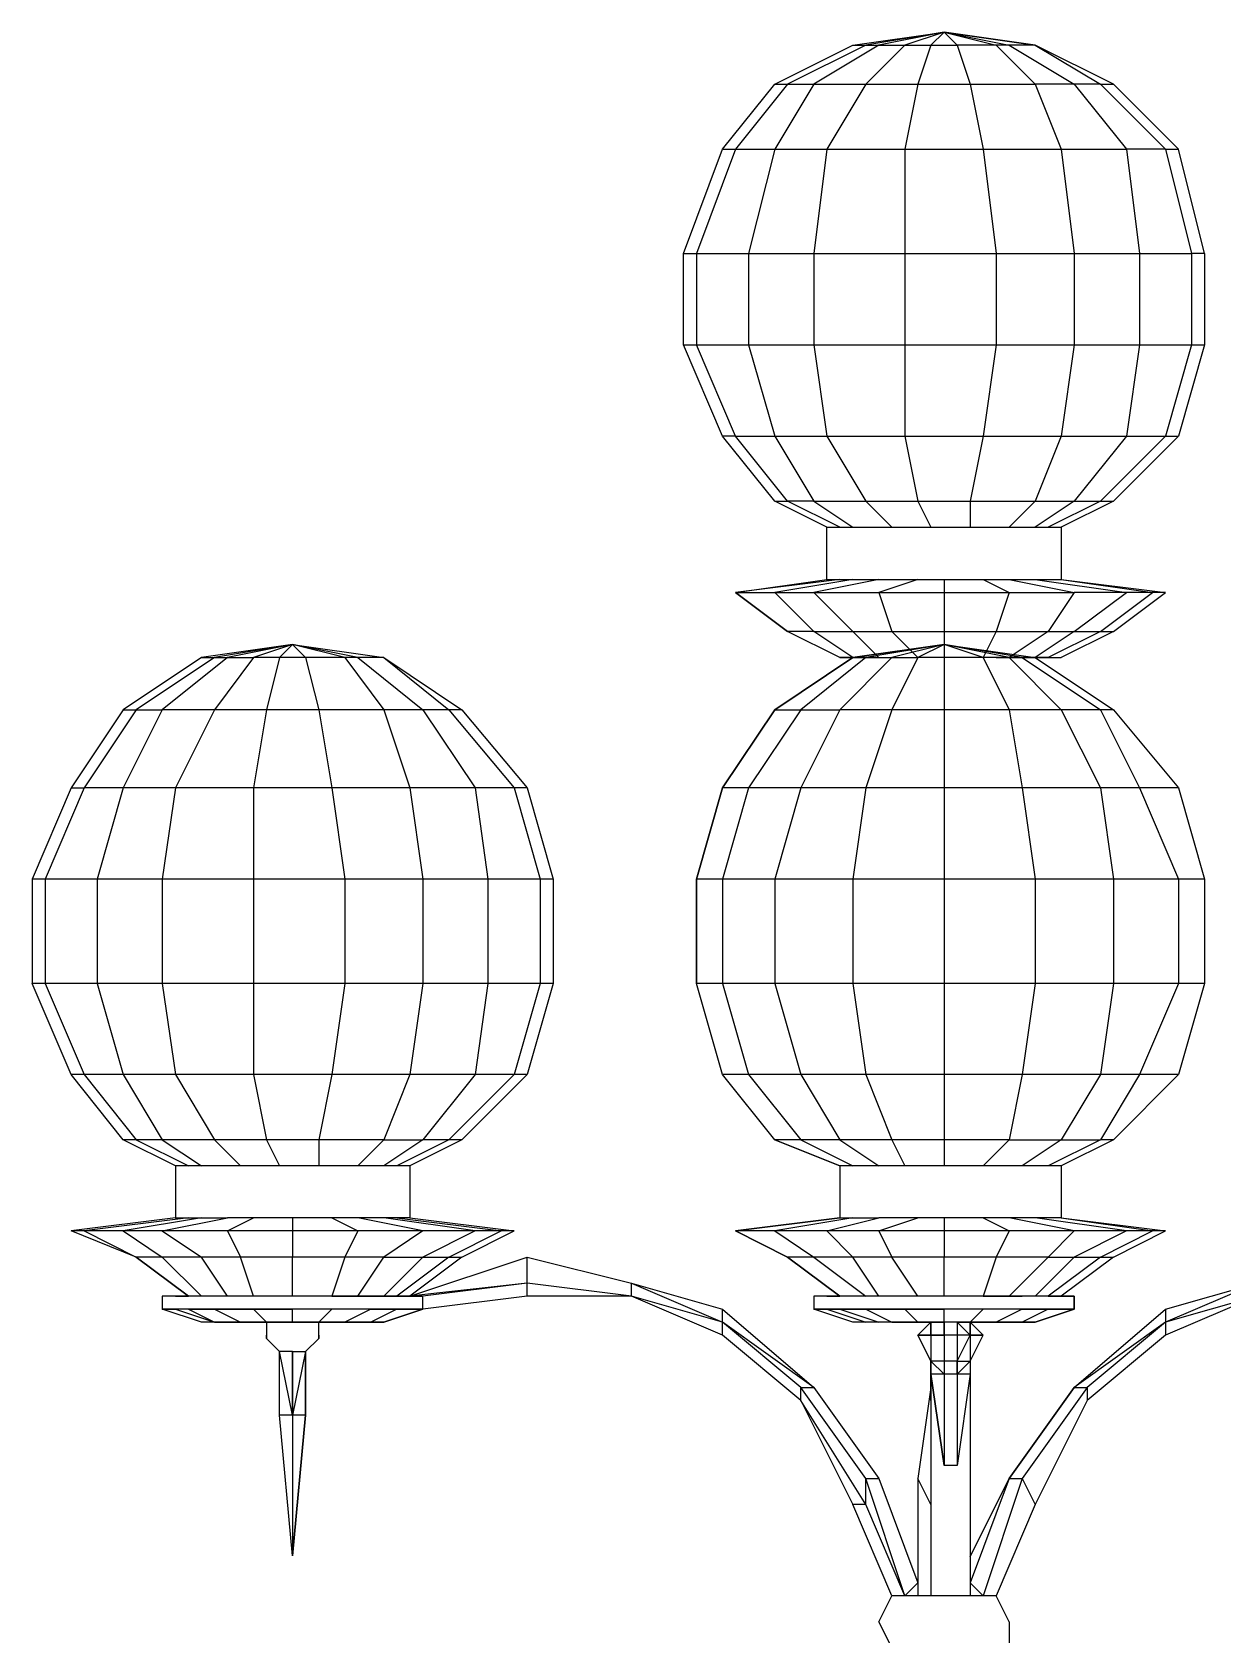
# Model space of a CAD drawing. Header units: millimetres. Extents: x 0.8 to 22.3, y 11.9 to 23.2.
# Drawn here: x 8.376 to 9.534, y 15.18 to 16.739 of the extents above; entities that cross this region are included whole.
import ezdxf

# ---------------------------------------------------------------- set-up
doc = ezdxf.new("R2010")
doc.units = ezdxf.units.MM

msp = doc.modelspace()

# ---------------------------------------------------------------- linework, layer by layer
for p, q in [((9.0983, 16.6884), (9.1743, 16.7265)), ((9.187, 16.7265), (9.1109, 16.6884)), ((9.1996, 16.7265), (9.1363, 16.6884)), ((9.1743, 16.7265), (9.263, 16.7391)), ((9.1743, 16.7265), (9.187, 16.7265)), ((9.263, 16.7391), (9.187, 16.7265)), ((9.187, 16.7265), (9.1996, 16.7265)), ((9.225, 16.7265), (9.187, 16.6884)), ((9.263, 16.7391), (9.1996, 16.7265)), ((9.1996, 16.7265), (9.225, 16.7265)), ((9.263, 16.7391), (9.225, 16.7265)), ((9.225, 16.7265), (9.2503, 16.7265)), ((9.2503, 16.7265), (9.2377, 16.6884)), ((9.263, 16.7391), (9.2503, 16.7265)), ((9.2503, 16.7265), (9.2757, 16.7265)), ((9.263, 16.7391), (9.3517, 16.7265)), ((9.3517, 16.7265), (9.263, 16.7391)), ((9.263, 16.7391), (9.2757, 16.7265)), ((9.263, 16.7391), (9.3137, 16.7265)), ((9.263, 16.7391), (9.3264, 16.7265)), ((9.2757, 16.7265), (9.2884, 16.6884)), ((9.3137, 16.7265), (9.2757, 16.7265)), ((9.3137, 16.7265), (9.3517, 16.6884)), ((9.3264, 16.7265), (9.3137, 16.7265)), ((9.3517, 16.7265), (9.3264, 16.7265)), ((9.3264, 16.7265), (9.3897, 16.6884)), ((9.3517, 16.7265), (9.4151, 16.6884)), ((9.4278, 16.6884), (9.3517, 16.7265)), ((9.0476, 16.6251), (9.0983, 16.6884)), ((9.1109, 16.6884), (9.0602, 16.6251)), ((9.1363, 16.6884), (9.0983, 16.6251)), ((9.0983, 16.6884), (9.1109, 16.6884)), ((9.1109, 16.6884), (9.1363, 16.6884)), ((9.1363, 16.6884), (9.187, 16.6884)), ((9.187, 16.6884), (9.149, 16.6251)), ((9.187, 16.6884), (9.2377, 16.6884)), ((9.2377, 16.6884), (9.225, 16.6251)), ((9.2377, 16.6884), (9.2884, 16.6884)), ((9.2884, 16.6884), (9.301, 16.6251)), ((9.2884, 16.6884), (9.3517, 16.6884)), ((9.3517, 16.6884), (9.3771, 16.6251)), ((9.3897, 16.6884), (9.3517, 16.6884)), ((9.3897, 16.6884), (9.4404, 16.6251)), ((9.4151, 16.6884), (9.3897, 16.6884)), ((9.4151, 16.6884), (9.4785, 16.6251)), ((9.4151, 16.6884), (9.4278, 16.6884)), ((9.4911, 16.6251), (9.4278, 16.6884)), ((9.0095, 16.5237), (9.0476, 16.6251)), ((9.0602, 16.6251), (9.0222, 16.5237)), ((9.0476, 16.6251), (9.0602, 16.6251)), ((9.0602, 16.6251), (9.0983, 16.6251)), ((9.0983, 16.6251), (9.0729, 16.5237)), ((9.0983, 16.6251), (9.149, 16.6251)), ((9.149, 16.6251), (9.1363, 16.5237)), ((9.149, 16.6251), (9.225, 16.6251)), ((9.225, 16.6251), (9.301, 16.6251)), ((9.225, 16.6251), (9.225, 16.5237)), ((9.301, 16.6251), (9.3137, 16.5237)), ((9.301, 16.6251), (9.3771, 16.6251)), ((9.3771, 16.6251), (9.4404, 16.6251)), ((9.3771, 16.6251), (9.3897, 16.5237)), ((9.4404, 16.6251), (9.4531, 16.5237)), ((9.4785, 16.6251), (9.4404, 16.6251)), ((9.4785, 16.6251), (9.5038, 16.5237)), ((9.4785, 16.6251), (9.4911, 16.6251)), ((9.5165, 16.5237), (9.4911, 16.6251)), ((9.0095, 16.5237), (9.0222, 16.5237)), ((9.0095, 16.435), (9.0095, 16.5237)), ((9.0222, 16.5237), (9.0729, 16.5237)), ((9.0222, 16.5237), (9.0222, 16.435)), ((9.0729, 16.5237), (9.1363, 16.5237)), ((9.0729, 16.5237), (9.0729, 16.435)), ((9.1363, 16.5237), (9.225, 16.5237)), ((9.1363, 16.5237), (9.1363, 16.435)), ((9.225, 16.5237), (9.3137, 16.5237)), ((9.225, 16.5237), (9.225, 16.435)), ((9.3137, 16.5237), (9.3897, 16.5237)), ((9.3137, 16.5237), (9.3137, 16.435)), ((9.3897, 16.5237), (9.4531, 16.5237)), ((9.3897, 16.5237), (9.3897, 16.435)), ((9.4531, 16.5237), (9.5038, 16.5237)), ((9.4531, 16.5237), (9.4531, 16.435)), ((9.5038, 16.5237), (9.5038, 16.435)), ((9.5165, 16.5237), (9.5038, 16.5237)), ((9.5165, 16.5237), (9.5165, 16.435)), ((9.0476, 16.3463), (9.0095, 16.435)), ((9.0095, 16.435), (9.0222, 16.435)), ((9.0602, 16.3463), (9.0222, 16.435)), ((9.0222, 16.435), (9.0729, 16.435)), ((9.0729, 16.435), (9.0983, 16.3463)), ((9.0729, 16.435), (9.1363, 16.435)), ((9.1363, 16.435), (9.149, 16.3463)), ((9.1363, 16.435), (9.225, 16.435)), ((9.225, 16.435), (9.3137, 16.435)), ((9.225, 16.435), (9.225, 16.3463)), ((9.3137, 16.435), (9.301, 16.3463)), ((9.3137, 16.435), (9.3897, 16.435)), ((9.3897, 16.435), (9.3771, 16.3463)), ((9.3897, 16.435), (9.4531, 16.435)), ((9.4531, 16.435), (9.4404, 16.3463)), ((9.4531, 16.435), (9.5038, 16.435)), ((9.5038, 16.435), (9.4785, 16.3463)), ((9.5165, 16.435), (9.4911, 16.3463)), ((9.5038, 16.435), (9.5165, 16.435)), ((9.0983, 16.2829), (9.0476, 16.3463)), ((9.0602, 16.3463), (9.0476, 16.3463)), ((9.0602, 16.3463), (9.0983, 16.3463)), ((9.1109, 16.2829), (9.0602, 16.3463)), ((9.0983, 16.3463), (9.1363, 16.2829)), ((9.0983, 16.3463), (9.149, 16.3463)), ((9.149, 16.3463), (9.187, 16.2829)), ((9.149, 16.3463), (9.225, 16.3463)), ((9.225, 16.3463), (9.301, 16.3463)), ((9.225, 16.3463), (9.2377, 16.2829)), ((9.301, 16.3463), (9.2884, 16.2829)), ((9.301, 16.3463), (9.3771, 16.3463)), ((9.3771, 16.3463), (9.3517, 16.2829)), ((9.3771, 16.3463), (9.4404, 16.3463)), ((9.4404, 16.3463), (9.3897, 16.2829)), ((9.4785, 16.3463), (9.4151, 16.2829)), ((9.4911, 16.3463), (9.4278, 16.2829)), ((9.4404, 16.3463), (9.4785, 16.3463)), ((9.4785, 16.3463), (9.4911, 16.3463)), ((9.149, 16.2576), (9.0983, 16.2829)), ((9.0983, 16.2829), (9.1109, 16.2829)), ((9.1363, 16.2829), (9.1109, 16.2829)), ((9.1616, 16.2576), (9.1109, 16.2829)), ((9.1363, 16.2829), (9.1743, 16.2576)), ((9.1363, 16.2829), (9.187, 16.2829)), ((9.187, 16.2829), (9.2123, 16.2576)), ((9.187, 16.2829), (9.2377, 16.2829)), ((9.2377, 16.2829), (9.2884, 16.2829)), ((9.2377, 16.2829), (9.2503, 16.2576)), ((9.2884, 16.2829), (9.3517, 16.2829)), ((9.2884, 16.2829), (9.2884, 16.2576)), ((9.3517, 16.2829), (9.3264, 16.2576)), ((9.3517, 16.2829), (9.3897, 16.2829)), ((9.3897, 16.2829), (9.3517, 16.2576)), ((9.4151, 16.2829), (9.3644, 16.2576)), ((9.4278, 16.2829), (9.3771, 16.2576)), ((9.3897, 16.2829), (9.4151, 16.2829)), ((9.4151, 16.2829), (9.4278, 16.2829)), ((9.149, 16.2069), (9.149, 16.2576)), ((9.149, 16.2576), (9.1616, 16.2576)), ((9.1616, 16.2576), (9.1743, 16.2576)), ((9.1743, 16.2576), (9.1996, 16.2576)), ((9.1996, 16.2576), (9.225, 16.2576)), ((9.225, 16.2576), (9.263, 16.2576)), ((9.263, 16.2576), (9.301, 16.2576)), ((9.301, 16.2576), (9.3391, 16.2576)), ((9.3391, 16.2576), (9.3644, 16.2576)), ((9.3644, 16.2576), (9.3771, 16.2576)), ((9.3771, 16.2576), (9.3771, 16.2069)), ((9.3771, 16.2576), (9.3771, 16.2069)), ((9.0602, 16.1942), (9.149, 16.2069)), ((9.1616, 16.2069), (9.0602, 16.1942)), ((9.1743, 16.2069), (9.0983, 16.1942)), ((9.1996, 16.2069), (9.1363, 16.1942)), ((9.149, 16.2069), (9.1616, 16.2069)), ((9.1616, 16.2069), (9.1743, 16.2069)), ((9.1743, 16.2069), (9.1996, 16.2069)), ((9.1996, 16.2069), (9.2377, 16.2069)), ((9.2377, 16.2069), (9.1996, 16.1942)), ((9.2377, 16.2069), (9.263, 16.2069)), ((9.263, 16.2069), (9.263, 16.1942)), ((9.263, 16.2069), (9.301, 16.2069)), ((9.301, 16.2069), (9.3264, 16.1942)), ((9.301, 16.2069), (9.3264, 16.2069)), ((9.3264, 16.2069), (9.3517, 16.2069)), ((9.3264, 16.2069), (9.3897, 16.1942)), ((9.3517, 16.2069), (9.4404, 16.1942)), ((9.3517, 16.2069), (9.3771, 16.2069)), ((9.3771, 16.2069), (9.4658, 16.1942)), ((9.3771, 16.2069), (9.4785, 16.1942)), ((9.1109, 16.1562), (9.0602, 16.1942)), ((9.0602, 16.1942), (9.1109, 16.1562)), ((9.0602, 16.1942), (9.0983, 16.1942)), ((9.0983, 16.1942), (9.1363, 16.1562)), ((9.0983, 16.1942), (9.1363, 16.1942)), ((9.1363, 16.1942), (9.1743, 16.1562)), ((9.1363, 16.1942), (9.1996, 16.1942)), ((9.1996, 16.1942), (9.263, 16.1942)), ((9.1996, 16.1942), (9.2123, 16.1562)), ((9.263, 16.1942), (9.263, 16.1562)), ((9.263, 16.1942), (9.3264, 16.1942)), ((9.3264, 16.1942), (9.3137, 16.1562)), ((9.3264, 16.1942), (9.3897, 16.1942)), ((9.3897, 16.1942), (9.3644, 16.1562)), ((9.3897, 16.1562), (9.4404, 16.1942)), ((9.4404, 16.1942), (9.3897, 16.1942)), ((9.4151, 16.1562), (9.4658, 16.1942)), ((9.4278, 16.1562), (9.4785, 16.1942)), ((9.4658, 16.1942), (9.4404, 16.1942)), ((9.4785, 16.1942), (9.4658, 16.1942)), ((9.1363, 16.1562), (9.1109, 16.1562)), ((9.1616, 16.1308), (9.1109, 16.1562)), ((9.1616, 16.1308), (9.1109, 16.1562)), ((9.1743, 16.1308), (9.1363, 16.1562)), ((9.1363, 16.1562), (9.1743, 16.1562)), ((9.1743, 16.1562), (9.1996, 16.1308)), ((9.1743, 16.1562), (9.2123, 16.1562)), ((9.2123, 16.1562), (9.263, 16.1562)), ((9.2123, 16.1562), (9.2377, 16.1308)), ((9.263, 16.1562), (9.263, 16.1435)), ((9.263, 16.1562), (9.3137, 16.1562)), ((9.3137, 16.1562), (9.301, 16.1308)), ((9.3137, 16.1562), (9.3644, 16.1562)), ((9.3644, 16.1562), (9.3264, 16.1308)), ((9.3897, 16.1562), (9.3517, 16.1308)), ((9.4151, 16.1562), (9.3644, 16.1308)), ((9.3644, 16.1562), (9.3897, 16.1562)), ((9.4278, 16.1562), (9.3771, 16.1308)), ((9.3897, 16.1562), (9.4151, 16.1562)), ((9.4151, 16.1562), (9.4278, 16.1562)), ((8.6293, 16.1435), (8.5406, 16.1308)), ((8.6293, 16.1435), (8.5533, 16.1308)), ((8.6293, 16.1435), (8.566, 16.1308)), ((8.6293, 16.1435), (8.5913, 16.1308)), ((8.6293, 16.1435), (8.6167, 16.1308)), ((8.6927, 16.1308), (8.6293, 16.1435)), ((8.6293, 16.1435), (8.7181, 16.1308)), ((8.6293, 16.1435), (8.7181, 16.1308)), ((8.6293, 16.1435), (8.642, 16.1308)), ((8.68, 16.1308), (8.6293, 16.1435)), ((9.263, 16.1435), (9.1743, 16.1308)), ((9.263, 16.1435), (9.1743, 16.1308)), ((9.1743, 16.1308), (9.263, 16.1435)), ((9.263, 16.1435), (9.1743, 16.1308)), ((9.263, 16.1435), (9.187, 16.1308)), ((9.263, 16.1435), (9.2123, 16.1308)), ((9.263, 16.1435), (9.2377, 16.1308)), ((9.263, 16.1435), (9.3517, 16.1308)), ((9.3391, 16.1308), (9.263, 16.1435)), ((9.263, 16.1435), (9.3517, 16.1308)), ((9.263, 16.1435), (9.263, 16.1308)), ((9.3264, 16.1308), (9.263, 16.1435)), ((9.301, 16.1308), (9.263, 16.1435)), ((8.5406, 16.1308), (8.4646, 16.0801)), ((8.5533, 16.1308), (8.4773, 16.0801)), ((8.566, 16.1308), (8.5026, 16.0801)), ((8.5406, 16.1308), (8.5533, 16.1308)), ((8.5533, 16.1308), (8.566, 16.1308)), ((8.5913, 16.1308), (8.5533, 16.0801)), ((8.566, 16.1308), (8.5913, 16.1308)), ((8.6167, 16.1308), (8.5913, 16.1308)), ((8.6167, 16.1308), (8.604, 16.0801)), ((8.642, 16.1308), (8.6167, 16.1308)), ((8.642, 16.1308), (8.6547, 16.0801)), ((8.68, 16.1308), (8.642, 16.1308)), ((8.68, 16.1308), (8.7181, 16.0801)), ((8.6927, 16.1308), (8.68, 16.1308)), ((8.7181, 16.1308), (8.6927, 16.1308)), ((8.6927, 16.1308), (8.7561, 16.0801)), ((8.7181, 16.1308), (8.7814, 16.0801)), ((8.7181, 16.1308), (8.7941, 16.0801)), ((9.1743, 16.1308), (9.0983, 16.0801)), ((9.0983, 16.0801), (9.1743, 16.1308)), ((9.0983, 16.0801), (9.1743, 16.1308)), ((9.1743, 16.1308), (9.0983, 16.0801)), ((9.187, 16.1308), (9.1236, 16.0801)), ((9.2123, 16.1308), (9.1616, 16.0801)), ((9.1616, 16.1308), (9.1743, 16.1308)), ((9.1616, 16.1308), (9.1743, 16.1308)), ((9.1743, 16.1308), (9.1616, 16.1308)), ((9.1616, 16.1308), (9.187, 16.1308)), ((9.1743, 16.1308), (9.187, 16.1308)), ((9.1743, 16.1308), (9.1996, 16.1308)), ((9.1996, 16.1308), (9.1743, 16.1308)), ((9.187, 16.1308), (9.2123, 16.1308)), ((9.1996, 16.1308), (9.225, 16.1308)), ((9.2377, 16.1308), (9.2123, 16.0801)), ((9.2123, 16.1308), (9.2377, 16.1308)), ((9.263, 16.1308), (9.2377, 16.1308)), ((9.263, 16.1308), (9.263, 16.0801)), ((9.301, 16.1308), (9.263, 16.1308)), ((9.301, 16.1308), (9.3264, 16.0801)), ((9.3264, 16.1308), (9.301, 16.1308)), ((9.3137, 16.1308), (9.3264, 16.1308)), ((9.3391, 16.1308), (9.3264, 16.1308)), ((9.3264, 16.1308), (9.3391, 16.1308)), ((9.3264, 16.1308), (9.3391, 16.1308)), ((9.3264, 16.1308), (9.3517, 16.1308)), ((9.3264, 16.1308), (9.3771, 16.0801)), ((9.3391, 16.1308), (9.4151, 16.0801)), ((9.3517, 16.1308), (9.3391, 16.1308)), ((9.3644, 16.1308), (9.3391, 16.1308)), ((9.3517, 16.1308), (9.4278, 16.0801)), ((9.3517, 16.1308), (9.4278, 16.0801)), ((9.3517, 16.1308), (9.3644, 16.1308)), ((9.3517, 16.1308), (9.3644, 16.1308)), ((9.3517, 16.1308), (9.3644, 16.1308)), ((9.3644, 16.1308), (9.3771, 16.1308)), ((9.3644, 16.1308), (9.3771, 16.1308)), ((9.3644, 16.1308), (9.3771, 16.1308)), ((8.4646, 16.0801), (8.4139, 16.0041)), ((8.4773, 16.0801), (8.4266, 16.0041)), ((8.5026, 16.0801), (8.4646, 16.0041)), ((8.4646, 16.0801), (8.4773, 16.0801)), ((8.4773, 16.0801), (8.5026, 16.0801)), ((8.5533, 16.0801), (8.5026, 16.0801)), ((8.5533, 16.0801), (8.5153, 16.0041)), ((8.604, 16.0801), (8.5533, 16.0801)), ((8.604, 16.0801), (8.5913, 16.0041)), ((8.6547, 16.0801), (8.604, 16.0801)), ((8.6547, 16.0801), (8.6674, 16.0041)), ((8.7181, 16.0801), (8.6547, 16.0801)), ((8.7181, 16.0801), (8.7434, 16.0041)), ((8.7561, 16.0801), (8.7181, 16.0801)), ((8.7814, 16.0801), (8.7561, 16.0801)), ((8.7561, 16.0801), (8.8068, 16.0041)), ((8.7814, 16.0801), (8.8448, 16.0041)), ((8.7941, 16.0801), (8.7814, 16.0801)), ((8.7941, 16.0801), (8.8575, 16.0041)), ((9.0983, 16.0801), (9.0476, 16.0041)), ((9.0476, 16.0041), (9.0983, 16.0801)), ((9.1236, 16.0801), (9.0729, 16.0041)), ((9.0983, 16.0801), (9.1236, 16.0801)), ((9.1616, 16.0801), (9.1236, 16.0041)), ((9.1236, 16.0801), (9.1616, 16.0801)), ((9.2123, 16.0801), (9.1616, 16.0801)), ((9.2123, 16.0801), (9.187, 16.0041)), ((9.263, 16.0801), (9.2123, 16.0801)), ((9.263, 16.0801), (9.263, 16.0041)), ((9.3264, 16.0801), (9.263, 16.0801)), ((9.3264, 16.0801), (9.3391, 16.0041)), ((9.3771, 16.0801), (9.3264, 16.0801)), ((9.4151, 16.0801), (9.3771, 16.0801)), ((9.3771, 16.0801), (9.4151, 16.0041)), ((9.4151, 16.0801), (9.4531, 16.0041)), ((9.4278, 16.0801), (9.4151, 16.0801)), ((9.4278, 16.0801), (9.4911, 16.0041)), ((9.4278, 16.0801), (9.4911, 16.0041)), ((8.4139, 16.0041), (8.3759, 15.9154)), ((8.4266, 16.0041), (8.3886, 15.9154)), ((8.4139, 16.0041), (8.4266, 16.0041)), ((8.4646, 16.0041), (8.4266, 16.0041)), ((8.4646, 16.0041), (8.4392, 15.9154)), ((8.5153, 16.0041), (8.4646, 16.0041)), ((8.5153, 16.0041), (8.5026, 15.9154)), ((8.5913, 16.0041), (8.5153, 16.0041)), ((8.6674, 16.0041), (8.5913, 16.0041)), ((8.5913, 16.0041), (8.5913, 15.9154)), ((8.6674, 16.0041), (8.68, 15.9154)), ((8.7434, 16.0041), (8.6674, 16.0041)), ((8.7434, 16.0041), (8.7561, 15.9154)), ((8.8068, 16.0041), (8.7434, 16.0041)), ((8.8068, 16.0041), (8.8194, 15.9154)), ((8.8448, 16.0041), (8.8068, 16.0041)), ((8.8448, 16.0041), (8.8701, 15.9154)), ((8.8575, 16.0041), (8.8448, 16.0041)), ((8.8575, 16.0041), (8.8828, 15.9154)), ((9.0476, 16.0041), (9.0222, 15.9154)), ((9.0222, 15.9154), (9.0476, 16.0041)), ((9.0729, 16.0041), (9.0476, 15.9154)), ((9.0729, 16.0041), (9.0476, 16.0041)), ((9.1236, 16.0041), (9.0729, 16.0041)), ((9.1236, 16.0041), (9.0983, 15.9154)), ((9.187, 16.0041), (9.1236, 16.0041)), ((9.187, 16.0041), (9.1743, 15.9154)), ((9.263, 16.0041), (9.187, 16.0041)), ((9.263, 16.0041), (9.263, 15.9154)), ((9.3391, 16.0041), (9.263, 16.0041)), ((9.3391, 16.0041), (9.3517, 15.9154)), ((9.4151, 16.0041), (9.3391, 16.0041)), ((9.4151, 16.0041), (9.4278, 15.9154)), ((9.4531, 16.0041), (9.4151, 16.0041)), ((9.4531, 16.0041), (9.4911, 15.9154)), ((9.4911, 16.0041), (9.4531, 16.0041)), ((9.4911, 16.0041), (9.5165, 15.9154)), ((9.4911, 16.0041), (9.5165, 15.9154)), ((8.3759, 15.9154), (8.3759, 15.814)), ((8.3886, 15.9154), (8.3759, 15.9154)), ((8.4392, 15.9154), (8.3886, 15.9154)), ((8.3886, 15.9154), (8.3886, 15.814)), ((8.5026, 15.9154), (8.4392, 15.9154)), ((8.4392, 15.9154), (8.4392, 15.814)), ((8.5913, 15.9154), (8.5026, 15.9154)), ((8.5026, 15.9154), (8.5026, 15.814)), ((8.68, 15.9154), (8.5913, 15.9154)), ((8.5913, 15.9154), (8.5913, 15.814)), ((8.7561, 15.9154), (8.68, 15.9154)), ((8.68, 15.9154), (8.68, 15.814)), ((8.8194, 15.9154), (8.7561, 15.9154)), ((8.7561, 15.9154), (8.7561, 15.814)), ((8.8701, 15.9154), (8.8194, 15.9154)), ((8.8194, 15.9154), (8.8194, 15.814)), ((8.8701, 15.9154), (8.8701, 15.814)), ((8.8828, 15.9154), (8.8701, 15.9154)), ((8.8828, 15.9154), (8.8828, 15.814)), ((9.0476, 15.9154), (9.0222, 15.9154)), ((9.0222, 15.9154), (9.0222, 15.814)), ((9.0222, 15.814), (9.0222, 15.9154)), ((9.0983, 15.9154), (9.0476, 15.9154)), ((9.0476, 15.9154), (9.0476, 15.814)), ((9.1743, 15.9154), (9.0983, 15.9154)), ((9.0983, 15.9154), (9.0983, 15.814)), ((9.263, 15.9154), (9.1743, 15.9154)), ((9.1743, 15.9154), (9.1743, 15.814)), ((9.3517, 15.9154), (9.263, 15.9154)), ((9.263, 15.9154), (9.263, 15.814)), ((9.4278, 15.9154), (9.3517, 15.9154)), ((9.3517, 15.9154), (9.3517, 15.814)), ((9.4278, 15.9154), (9.4278, 15.814)), ((9.4911, 15.9154), (9.4278, 15.9154)), ((9.5165, 15.9154), (9.4911, 15.9154)), ((9.4911, 15.9154), (9.4911, 15.814)), ((9.5165, 15.9154), (9.5165, 15.814)), ((9.5165, 15.9154), (9.5165, 15.814)), ((8.4139, 15.7253), (8.3759, 15.814)), ((8.3886, 15.814), (8.3759, 15.814)), ((8.3886, 15.814), (8.4266, 15.7253)), ((8.4392, 15.814), (8.3886, 15.814)), ((8.5026, 15.814), (8.4392, 15.814)), ((8.4392, 15.814), (8.4646, 15.7253)), ((8.5026, 15.814), (8.5153, 15.7253)), ((8.5913, 15.814), (8.5026, 15.814)), ((8.68, 15.814), (8.5913, 15.814)), ((8.5913, 15.814), (8.5913, 15.7253)), ((8.68, 15.814), (8.6674, 15.7253)), ((8.7561, 15.814), (8.68, 15.814)), ((8.7561, 15.814), (8.7434, 15.7253)), ((8.8194, 15.814), (8.7561, 15.814)), ((8.8194, 15.814), (8.8068, 15.7253)), ((8.8701, 15.814), (8.8194, 15.814)), ((8.8701, 15.814), (8.8448, 15.7253)), ((8.8828, 15.814), (8.8575, 15.7253)), ((8.8828, 15.814), (8.8701, 15.814)), ((9.0476, 15.7253), (9.0222, 15.814)), ((9.0476, 15.7253), (9.0222, 15.814)), ((9.0476, 15.814), (9.0222, 15.814)), ((9.0983, 15.814), (9.0476, 15.814)), ((9.0476, 15.814), (9.0729, 15.7253)), ((9.0983, 15.814), (9.1236, 15.7253)), ((9.1743, 15.814), (9.0983, 15.814)), ((9.263, 15.814), (9.1743, 15.814)), ((9.1743, 15.814), (9.187, 15.7253)), ((9.263, 15.814), (9.263, 15.7253)), ((9.3517, 15.814), (9.263, 15.814)), ((9.3517, 15.814), (9.3391, 15.7253)), ((9.4278, 15.814), (9.3517, 15.814)), ((9.4278, 15.814), (9.4151, 15.7253)), ((9.4911, 15.814), (9.4278, 15.814)), ((9.4911, 15.814), (9.4531, 15.7253)), ((9.5165, 15.814), (9.4911, 15.7253)), ((9.5165, 15.814), (9.4911, 15.7253)), ((9.5165, 15.814), (9.4911, 15.814)), ((8.4646, 15.6619), (8.4139, 15.7253)), ((8.4266, 15.7253), (8.4139, 15.7253)), ((8.4266, 15.7253), (8.4773, 15.6619)), ((8.4646, 15.7253), (8.4266, 15.7253)), ((8.4646, 15.7253), (8.5026, 15.6619)), ((8.5153, 15.7253), (8.4646, 15.7253)), ((8.5153, 15.7253), (8.5533, 15.6619)), ((8.5913, 15.7253), (8.5153, 15.7253)), ((8.6674, 15.7253), (8.5913, 15.7253)), ((8.5913, 15.7253), (8.604, 15.6619)), ((8.6674, 15.7253), (8.6547, 15.6619)), ((8.7434, 15.7253), (8.6674, 15.7253)), ((8.7434, 15.7253), (8.7181, 15.6619)), ((8.8068, 15.7253), (8.7434, 15.7253)), ((8.8068, 15.7253), (8.7561, 15.6619)), ((8.7814, 15.6619), (8.8448, 15.7253)), ((8.8575, 15.7253), (8.7941, 15.6619)), ((8.8448, 15.7253), (8.8068, 15.7253)), ((8.8575, 15.7253), (8.8448, 15.7253)), ((9.0983, 15.6619), (9.0476, 15.7253)), ((9.0983, 15.6619), (9.0476, 15.7253)), ((9.0729, 15.7253), (9.0476, 15.7253)), ((9.0729, 15.7253), (9.1236, 15.6619)), ((9.1236, 15.7253), (9.0729, 15.7253)), ((9.1236, 15.7253), (9.1616, 15.6619)), ((9.187, 15.7253), (9.1236, 15.7253)), ((9.263, 15.7253), (9.187, 15.7253)), ((9.187, 15.7253), (9.2123, 15.6619)), ((9.263, 15.7253), (9.263, 15.6619)), ((9.3391, 15.7253), (9.263, 15.7253)), ((9.3391, 15.7253), (9.3264, 15.6619)), ((9.4151, 15.7253), (9.3391, 15.7253)), ((9.4151, 15.7253), (9.3771, 15.6619)), ((9.4531, 15.7253), (9.4151, 15.6619)), ((9.4531, 15.7253), (9.4151, 15.7253)), ((9.4911, 15.7253), (9.4278, 15.6619)), ((9.4911, 15.7253), (9.4278, 15.6619)), ((9.4911, 15.7253), (9.4531, 15.7253)), ((8.5153, 15.6366), (8.4646, 15.6619)), ((8.4773, 15.6619), (8.4646, 15.6619)), ((8.4773, 15.6619), (8.528, 15.6366)), ((8.5026, 15.6619), (8.4773, 15.6619)), ((8.5026, 15.6619), (8.5406, 15.6366)), ((8.5533, 15.6619), (8.5026, 15.6619)), ((8.5533, 15.6619), (8.5787, 15.6366)), ((8.604, 15.6619), (8.5533, 15.6619)), ((8.604, 15.6619), (8.6167, 15.6366)), ((8.6547, 15.6619), (8.604, 15.6619)), ((8.7181, 15.6619), (8.6547, 15.6619)), ((8.6547, 15.6619), (8.6547, 15.6366)), ((8.7181, 15.6619), (8.6927, 15.6366)), ((8.7561, 15.6619), (8.7181, 15.6366)), ((8.7181, 15.6619), (8.7561, 15.6619)), ((8.7814, 15.6619), (8.7307, 15.6366)), ((8.7941, 15.6619), (8.7434, 15.6366)), ((8.7814, 15.6619), (8.7561, 15.6619)), ((8.7941, 15.6619), (8.7814, 15.6619)), ((9.1236, 15.6619), (9.0983, 15.6619)), ((9.1616, 15.6366), (9.0983, 15.6619)), ((9.1616, 15.6366), (9.0983, 15.6619)), ((9.1616, 15.6366), (9.0983, 15.6619)), ((9.0983, 15.6619), (9.1616, 15.6366)), ((9.1236, 15.6619), (9.1743, 15.6366)), ((9.1616, 15.6619), (9.1236, 15.6619)), ((9.1616, 15.6619), (9.1996, 15.6366)), ((9.2123, 15.6619), (9.1616, 15.6619)), ((9.263, 15.6619), (9.2123, 15.6619)), ((9.2123, 15.6619), (9.225, 15.6366)), ((9.263, 15.6619), (9.263, 15.6366)), ((9.3264, 15.6619), (9.263, 15.6619)), ((9.3264, 15.6619), (9.301, 15.6366)), ((9.3264, 15.6619), (9.3771, 15.6619)), ((9.3771, 15.6619), (9.3391, 15.6366)), ((9.4151, 15.6619), (9.3644, 15.6366)), ((9.4278, 15.6619), (9.3771, 15.6366)), ((9.4278, 15.6619), (9.3771, 15.6366)), ((9.3771, 15.6619), (9.4151, 15.6619)), ((9.4278, 15.6619), (9.4151, 15.6619)), ((8.528, 15.6366), (8.5153, 15.6366)), ((8.5153, 15.6366), (8.5153, 15.5859)), ((8.5406, 15.6366), (8.528, 15.6366)), ((8.566, 15.6366), (8.5406, 15.6366)), ((8.5913, 15.6366), (8.566, 15.6366)), ((8.6293, 15.6366), (8.5913, 15.6366)), ((8.6674, 15.6366), (8.6293, 15.6366)), ((8.6927, 15.6366), (8.6674, 15.6366)), ((8.7181, 15.6366), (8.6927, 15.6366)), ((8.7434, 15.6366), (8.7181, 15.6366)), ((8.7434, 15.6366), (8.7434, 15.5859)), ((9.1743, 15.6366), (9.1616, 15.6366)), ((9.1616, 15.6366), (9.1616, 15.5859)), ((9.1996, 15.6366), (9.1743, 15.6366)), ((9.2377, 15.6366), (9.1996, 15.6366)), ((9.263, 15.6366), (9.2377, 15.6366)), ((9.301, 15.6366), (9.263, 15.6366)), ((9.3391, 15.6366), (9.301, 15.6366)), ((9.3644, 15.6366), (9.3391, 15.6366)), ((9.3771, 15.6366), (9.3644, 15.6366)), ((9.3771, 15.6366), (9.3771, 15.5859)), ((9.3771, 15.6366), (9.3771, 15.5859)), ((8.5153, 15.5859), (8.4139, 15.5732)), ((8.4773, 15.5478), (8.4139, 15.5732)), ((8.4266, 15.5732), (8.4139, 15.5732)), ((8.528, 15.5859), (8.4266, 15.5732)), ((8.4646, 15.5732), (8.4266, 15.5732)), ((8.4266, 15.5732), (8.4773, 15.5478)), ((8.5406, 15.5859), (8.4646, 15.5732)), ((8.4646, 15.5732), (8.5026, 15.5478)), ((8.5026, 15.5732), (8.4646, 15.5732)), ((8.5026, 15.5732), (8.566, 15.5859)), ((8.5026, 15.5732), (8.5406, 15.5478)), ((8.566, 15.5732), (8.5026, 15.5732)), ((8.5153, 15.5859), (8.528, 15.5859)), ((8.528, 15.5859), (8.5406, 15.5859)), ((8.5406, 15.5859), (8.566, 15.5859)), ((8.566, 15.5732), (8.5913, 15.5859)), ((8.5913, 15.5859), (8.566, 15.5859)), ((8.6293, 15.5732), (8.566, 15.5732)), ((8.566, 15.5732), (8.5787, 15.5478)), ((8.6293, 15.5859), (8.5913, 15.5859)), ((8.6293, 15.5859), (8.6293, 15.5732)), ((8.6674, 15.5859), (8.6293, 15.5859)), ((8.6293, 15.5732), (8.6293, 15.5478)), ((8.6927, 15.5732), (8.6293, 15.5732)), ((8.6927, 15.5859), (8.6674, 15.5859)), ((8.6674, 15.5859), (8.6927, 15.5732)), ((8.6927, 15.5732), (8.68, 15.5478)), ((8.7181, 15.5859), (8.6927, 15.5859)), ((8.7561, 15.5732), (8.6927, 15.5859)), ((8.7561, 15.5732), (8.6927, 15.5732)), ((8.8068, 15.5732), (8.7181, 15.5859)), ((8.7307, 15.5859), (8.7181, 15.5859)), ((8.7561, 15.5732), (8.7181, 15.5478)), ((8.7307, 15.5859), (8.8321, 15.5732)), ((8.7434, 15.5859), (8.7307, 15.5859)), ((8.7434, 15.5859), (8.8448, 15.5732)), ((8.8068, 15.5732), (8.7561, 15.5732)), ((8.8068, 15.5732), (8.7561, 15.5478)), ((8.7814, 15.5478), (8.8321, 15.5732)), ((8.7941, 15.5478), (8.8448, 15.5732)), ((8.8321, 15.5732), (8.8068, 15.5732)), ((8.8448, 15.5732), (8.8321, 15.5732)), ((9.1616, 15.5859), (9.0602, 15.5732)), ((9.1616, 15.5859), (9.0602, 15.5732)), ((9.0602, 15.5732), (9.1616, 15.5859)), ((9.0983, 15.5732), (9.0602, 15.5732)), ((9.0602, 15.5732), (9.1109, 15.5478)), ((9.1109, 15.5478), (9.0602, 15.5732)), ((9.1743, 15.5859), (9.0983, 15.5732)), ((9.0983, 15.5732), (9.1363, 15.5478)), ((9.149, 15.5732), (9.0983, 15.5732)), ((9.149, 15.5732), (9.1996, 15.5859)), ((9.149, 15.5732), (9.1743, 15.5478)), ((9.1996, 15.5732), (9.149, 15.5732)), ((9.1616, 15.5859), (9.1743, 15.5859)), ((9.1743, 15.5859), (9.1996, 15.5859)), ((9.1996, 15.5732), (9.2377, 15.5859)), ((9.2377, 15.5859), (9.1996, 15.5859)), ((9.263, 15.5732), (9.1996, 15.5732)), ((9.1996, 15.5732), (9.2123, 15.5478)), ((9.263, 15.5859), (9.2377, 15.5859)), ((9.263, 15.5859), (9.263, 15.5732)), ((9.301, 15.5859), (9.263, 15.5859)), ((9.263, 15.5732), (9.263, 15.5478)), ((9.3264, 15.5732), (9.263, 15.5732)), ((9.3264, 15.5859), (9.301, 15.5859)), ((9.301, 15.5859), (9.3264, 15.5732)), ((9.3264, 15.5732), (9.3137, 15.5478)), ((9.3517, 15.5859), (9.3264, 15.5859)), ((9.3897, 15.5732), (9.3264, 15.5859)), ((9.3897, 15.5732), (9.3264, 15.5732)), ((9.4404, 15.5732), (9.3517, 15.5859)), ((9.3771, 15.5859), (9.3517, 15.5859)), ((9.3897, 15.5732), (9.3644, 15.5478)), ((9.3771, 15.5859), (9.4785, 15.5732)), ((9.3771, 15.5859), (9.4658, 15.5732)), ((9.4404, 15.5732), (9.3897, 15.5478)), ((9.4404, 15.5732), (9.3897, 15.5732)), ((9.4151, 15.5478), (9.4658, 15.5732)), ((9.4278, 15.5478), (9.4785, 15.5732)), ((9.4658, 15.5732), (9.4404, 15.5732)), ((9.4785, 15.5732), (9.4658, 15.5732)), ((8.4773, 15.5478), (8.528, 15.5098)), ((8.528, 15.5098), (8.4773, 15.5478)), ((8.5026, 15.5478), (8.4773, 15.5478)), ((8.5406, 15.5478), (8.5026, 15.5478)), ((8.5026, 15.5478), (8.5406, 15.5098)), ((8.5787, 15.5478), (8.5406, 15.5478)), ((8.566, 15.5098), (8.5406, 15.5478)), ((8.6293, 15.5478), (8.5787, 15.5478)), ((8.5913, 15.5098), (8.5787, 15.5478)), ((8.6293, 15.5098), (8.6293, 15.5478)), ((8.68, 15.5478), (8.6293, 15.5478)), ((8.68, 15.5478), (8.6674, 15.5098)), ((8.7181, 15.5478), (8.68, 15.5478)), ((8.6927, 15.5098), (8.7181, 15.5478)), ((8.7561, 15.5478), (8.7181, 15.5098)), ((8.7181, 15.5478), (8.7561, 15.5478)), ((8.7814, 15.5478), (8.7307, 15.5098)), ((8.7941, 15.5478), (8.7434, 15.5098)), ((8.7434, 15.5098), (8.8575, 15.5478)), ((8.7434, 15.5098), (8.8575, 15.5478)), ((8.7561, 15.5478), (8.7814, 15.5478)), ((8.7814, 15.5478), (8.7941, 15.5478)), ((8.8575, 15.5478), (8.9589, 15.5225)), ((8.8575, 15.5478), (8.9589, 15.5225)), ((8.8575, 15.5225), (8.8575, 15.5478)), ((9.1363, 15.5478), (9.1109, 15.5478)), ((9.1109, 15.5478), (9.1616, 15.5098)), ((9.1616, 15.5098), (9.1109, 15.5478)), ((9.1743, 15.5478), (9.1363, 15.5478)), ((9.1363, 15.5478), (9.187, 15.5098)), ((9.2123, 15.5478), (9.1743, 15.5478)), ((9.1996, 15.5098), (9.1743, 15.5478)), ((9.263, 15.5478), (9.2123, 15.5478)), ((9.2377, 15.5098), (9.2123, 15.5478)), ((9.263, 15.5098), (9.263, 15.5478)), ((9.3137, 15.5478), (9.263, 15.5478)), ((9.3137, 15.5478), (9.301, 15.5098)), ((9.3644, 15.5478), (9.3137, 15.5478)), ((9.3644, 15.5478), (9.3264, 15.5098)), ((9.3897, 15.5478), (9.3517, 15.5098)), ((9.4151, 15.5478), (9.3644, 15.5098)), ((9.3644, 15.5478), (9.3897, 15.5478)), ((9.4278, 15.5478), (9.3771, 15.5098)), ((9.3897, 15.5478), (9.4151, 15.5478)), ((9.4151, 15.5478), (9.4278, 15.5478)), ((8.8575, 15.5225), (8.7434, 15.5098)), ((8.8575, 15.5225), (8.7561, 15.5098)), ((8.9589, 15.5098), (8.8575, 15.5225)), ((8.9589, 15.5098), (8.8575, 15.5225)), ((8.8575, 15.5098), (8.8575, 15.5225)), ((8.9589, 15.5225), (9.0476, 15.4972)), ((8.9589, 15.5225), (9.0476, 15.4845)), ((8.9589, 15.5098), (8.9589, 15.5225)), ((9.4785, 15.4972), (9.5672, 15.5225)), ((9.5672, 15.5225), (9.4785, 15.4845)), ((8.5153, 15.5098), (8.5026, 15.5098)), ((8.5026, 15.5098), (8.5026, 15.4972)), ((8.5153, 15.5098), (8.5026, 15.5098)), ((8.528, 15.4972), (8.5026, 15.4972)), ((8.5406, 15.4845), (8.5026, 15.4972)), ((8.5026, 15.4972), (8.5153, 15.4972)), ((8.5026, 15.4972), (8.5153, 15.4972)), ((8.528, 15.5098), (8.5153, 15.5098)), ((8.5406, 15.5098), (8.5153, 15.5098)), ((8.5153, 15.5098), (8.528, 15.5098)), ((8.5153, 15.5098), (8.528, 15.5098)), ((8.528, 15.4972), (8.5153, 15.4972)), ((8.5153, 15.4972), (8.5533, 15.4845)), ((8.5533, 15.5098), (8.528, 15.5098)), ((8.5406, 15.5098), (8.528, 15.5098)), ((8.5406, 15.5098), (8.528, 15.5098)), ((8.5533, 15.4972), (8.528, 15.4972)), ((8.528, 15.4972), (8.5533, 15.4972)), ((8.528, 15.4972), (8.5533, 15.4845)), ((8.566, 15.5098), (8.5406, 15.5098)), ((8.566, 15.5098), (8.5406, 15.5098)), ((8.566, 15.5098), (8.5533, 15.5098)), ((8.5913, 15.5098), (8.5533, 15.5098)), ((8.5533, 15.4972), (8.5787, 15.4845)), ((8.5913, 15.4972), (8.5533, 15.4972)), ((8.5533, 15.4972), (8.5913, 15.4972)), ((8.5913, 15.5098), (8.566, 15.5098)), ((8.5913, 15.5098), (8.566, 15.5098)), ((8.6293, 15.5098), (8.5913, 15.5098)), ((8.6293, 15.5098), (8.5913, 15.5098)), ((8.6293, 15.5098), (8.5913, 15.5098)), ((8.6293, 15.4972), (8.5913, 15.4972)), ((8.5913, 15.4972), (8.6293, 15.4972)), ((8.5913, 15.4972), (8.604, 15.4845)), ((8.6674, 15.5098), (8.6293, 15.5098)), ((8.6674, 15.5098), (8.6293, 15.5098)), ((8.6674, 15.5098), (8.6293, 15.5098)), ((8.6293, 15.4845), (8.6293, 15.4972)), ((8.6674, 15.4972), (8.6293, 15.4972)), ((8.6674, 15.4972), (8.6293, 15.4972)), ((8.6674, 15.4972), (8.6547, 15.4845)), ((8.7054, 15.5098), (8.6674, 15.5098)), ((8.6927, 15.5098), (8.6674, 15.5098)), ((8.6674, 15.5098), (8.6927, 15.5098)), ((8.7054, 15.4972), (8.6674, 15.4972)), ((8.7054, 15.4972), (8.6674, 15.4972)), ((8.7054, 15.4972), (8.68, 15.4845)), ((8.7181, 15.5098), (8.6927, 15.5098)), ((8.6927, 15.5098), (8.7181, 15.5098)), ((8.6927, 15.5098), (8.7054, 15.5098)), ((8.7307, 15.5098), (8.7054, 15.5098)), ((8.7307, 15.4972), (8.7054, 15.4845)), ((8.7054, 15.4972), (8.7307, 15.4972)), ((8.7307, 15.4972), (8.7054, 15.4972)), ((8.7307, 15.5098), (8.7181, 15.5098)), ((8.7181, 15.5098), (8.7307, 15.5098)), ((8.7181, 15.5098), (8.7434, 15.5098)), ((8.7561, 15.4972), (8.7181, 15.4845)), ((8.7181, 15.4845), (8.7561, 15.4972)), ((8.7561, 15.5098), (8.7307, 15.5098)), ((8.7307, 15.5098), (8.7434, 15.5098)), ((8.7307, 15.4972), (8.7561, 15.4972)), ((8.7561, 15.4972), (8.7307, 15.4972)), ((8.7434, 15.5098), (8.7561, 15.5098)), ((8.8575, 15.5098), (8.7561, 15.4972)), ((8.7561, 15.4972), (8.7561, 15.5098)), ((8.9589, 15.5098), (8.8575, 15.5098)), ((9.0476, 15.4718), (8.9589, 15.5098)), ((9.0476, 15.4845), (8.9589, 15.5098)), ((9.0476, 15.4718), (8.9589, 15.5098)), ((9.0476, 15.4972), (9.1363, 15.4211)), ((9.0476, 15.4845), (9.0476, 15.4972)), ((9.149, 15.5098), (9.1363, 15.5098)), ((9.1363, 15.5098), (9.1363, 15.4972)), ((9.149, 15.5098), (9.1363, 15.5098)), ((9.1743, 15.4845), (9.1363, 15.4972)), ((9.149, 15.4972), (9.1363, 15.4972)), ((9.1363, 15.4972), (9.149, 15.4972)), ((9.1616, 15.5098), (9.149, 15.5098)), ((9.1616, 15.5098), (9.149, 15.5098)), ((9.149, 15.5098), (9.1616, 15.5098)), ((9.149, 15.5098), (9.1616, 15.5098)), ((9.149, 15.4972), (9.187, 15.4845)), ((9.1616, 15.4972), (9.149, 15.4972)), ((9.149, 15.4972), (9.1616, 15.4972)), ((9.187, 15.5098), (9.1616, 15.5098)), ((9.1743, 15.5098), (9.1616, 15.5098)), ((9.1743, 15.5098), (9.1616, 15.5098)), ((9.187, 15.5098), (9.1616, 15.5098)), ((9.187, 15.4972), (9.1616, 15.4972)), ((9.1616, 15.4972), (9.187, 15.4972)), ((9.1616, 15.4972), (9.1996, 15.4845)), ((9.1996, 15.5098), (9.1743, 15.5098)), ((9.187, 15.5098), (9.1743, 15.5098)), ((9.1996, 15.5098), (9.187, 15.5098)), ((9.1996, 15.5098), (9.187, 15.5098)), ((9.225, 15.5098), (9.187, 15.5098)), ((9.187, 15.4972), (9.2123, 15.4845)), ((9.225, 15.4972), (9.187, 15.4972)), ((9.187, 15.4972), (9.225, 15.4972)), ((9.2377, 15.5098), (9.1996, 15.5098)), ((9.2377, 15.5098), (9.1996, 15.5098)), ((9.263, 15.5098), (9.225, 15.5098)), ((9.2377, 15.5098), (9.225, 15.5098)), ((9.263, 15.4972), (9.225, 15.4972)), ((9.225, 15.4972), (9.263, 15.4972)), ((9.225, 15.4972), (9.2377, 15.4845)), ((9.263, 15.5098), (9.2377, 15.5098)), ((9.263, 15.5098), (9.2377, 15.5098)), ((9.301, 15.5098), (9.263, 15.5098)), ((9.301, 15.5098), (9.263, 15.5098)), ((9.301, 15.5098), (9.263, 15.5098)), ((9.263, 15.4845), (9.263, 15.4972)), ((9.301, 15.4972), (9.263, 15.4972)), ((9.301, 15.4972), (9.263, 15.4972)), ((9.301, 15.4972), (9.2884, 15.4845)), ((9.3391, 15.5098), (9.301, 15.5098)), ((9.301, 15.5098), (9.3391, 15.5098)), ((9.3264, 15.5098), (9.301, 15.5098)), ((9.3391, 15.4972), (9.301, 15.4972)), ((9.3391, 15.4972), (9.301, 15.4972)), ((9.3391, 15.4972), (9.3137, 15.4845)), ((9.3517, 15.5098), (9.3264, 15.5098)), ((9.3391, 15.5098), (9.3264, 15.5098)), ((9.3644, 15.5098), (9.3391, 15.5098)), ((9.3644, 15.5098), (9.3391, 15.5098)), ((9.3644, 15.4972), (9.3391, 15.4845)), ((9.3391, 15.4972), (9.3644, 15.4972)), ((9.3771, 15.4972), (9.3391, 15.4972)), ((9.3644, 15.5098), (9.3517, 15.5098)), ((9.3644, 15.5098), (9.3517, 15.5098)), ((9.3517, 15.4845), (9.3897, 15.4972)), ((9.3897, 15.4972), (9.3517, 15.4845)), ((9.3771, 15.5098), (9.3644, 15.5098)), ((9.3897, 15.5098), (9.3644, 15.5098)), ((9.3644, 15.5098), (9.3771, 15.5098)), ((9.3771, 15.5098), (9.3644, 15.5098)), ((9.3644, 15.4972), (9.3897, 15.4972)), ((9.3771, 15.4972), (9.3644, 15.4972)), ((9.3771, 15.5098), (9.3897, 15.5098)), ((9.3771, 15.5098), (9.3897, 15.5098)), ((9.3897, 15.4972), (9.3771, 15.4972)), ((9.3897, 15.5098), (9.3897, 15.4972)), ((9.3897, 15.4972), (9.3897, 15.5098)), ((9.3897, 15.4211), (9.4785, 15.4972)), ((9.5672, 15.5098), (9.4785, 15.4718)), ((9.5672, 15.5098), (9.4785, 15.4845)), ((9.5672, 15.5098), (9.4785, 15.4718)), ((9.4785, 15.4972), (9.4785, 15.4845)), ((8.6167, 15.4845), (8.5406, 15.4845)), ((8.5533, 15.4845), (8.5406, 15.4845)), ((8.5533, 15.4845), (8.6167, 15.4845)), ((8.5533, 15.4845), (8.6167, 15.4845)), ((8.5787, 15.4845), (8.5533, 15.4845)), ((8.6167, 15.4845), (8.5787, 15.4845)), ((8.604, 15.4845), (8.5787, 15.4845)), ((8.6293, 15.4845), (8.604, 15.4845)), ((8.604, 15.4845), (8.6293, 15.4845)), ((8.604, 15.4845), (8.6167, 15.4845)), ((8.604, 15.4845), (8.6167, 15.4845)), ((8.604, 15.4845), (8.6167, 15.4845)), ((8.604, 15.4845), (8.604, 15.4718)), ((8.604, 15.4845), (8.604, 15.4718)), ((8.6293, 15.4845), (8.6167, 15.4845)), ((8.6293, 15.4845), (8.6167, 15.4845)), ((8.642, 15.4845), (8.6293, 15.4845)), ((8.642, 15.4845), (8.6293, 15.4845)), ((8.6293, 15.4845), (8.642, 15.4845)), ((8.6293, 15.4845), (8.6547, 15.4845)), ((8.6547, 15.4845), (8.6293, 15.4845)), ((8.7181, 15.4845), (8.642, 15.4845)), ((8.7054, 15.4845), (8.642, 15.4845)), ((8.7181, 15.4845), (8.642, 15.4845)), ((8.642, 15.4845), (8.6547, 15.4845)), ((8.642, 15.4845), (8.6547, 15.4845)), ((8.642, 15.4845), (8.6547, 15.4845)), ((8.68, 15.4845), (8.642, 15.4845)), ((8.6547, 15.4718), (8.6547, 15.4845)), ((8.6547, 15.4718), (8.6547, 15.4845)), ((8.6547, 15.4845), (8.68, 15.4845)), ((8.68, 15.4845), (8.7054, 15.4845)), ((8.7054, 15.4845), (8.7181, 15.4845)), ((9.1363, 15.4211), (9.0476, 15.4845)), ((9.1236, 15.4211), (9.0476, 15.4845)), ((9.0476, 15.4718), (9.0476, 15.4845)), ((9.187, 15.4845), (9.1743, 15.4845)), ((9.2503, 15.4845), (9.1743, 15.4845)), ((9.1996, 15.4845), (9.187, 15.4845)), ((9.2503, 15.4845), (9.187, 15.4845)), ((9.2123, 15.4845), (9.1996, 15.4845)), ((9.2503, 15.4845), (9.1996, 15.4845)), ((9.2123, 15.4845), (9.263, 15.4845)), ((9.2377, 15.4845), (9.2123, 15.4845)), ((9.263, 15.4845), (9.2377, 15.4845)), ((9.2377, 15.4845), (9.263, 15.4845)), ((9.2503, 15.4845), (9.2377, 15.4718)), ((9.2503, 15.4845), (9.2377, 15.4718)), ((9.263, 15.4845), (9.2503, 15.4845)), ((9.263, 15.4845), (9.2503, 15.4845)), ((9.263, 15.4845), (9.2503, 15.4845)), ((9.2503, 15.4718), (9.2503, 15.4845)), ((9.2503, 15.4845), (9.2503, 15.4718)), ((9.2757, 15.4845), (9.263, 15.4845)), ((9.2757, 15.4845), (9.263, 15.4845)), ((9.2884, 15.4845), (9.263, 15.4845)), ((9.263, 15.4718), (9.263, 15.4845)), ((9.263, 15.4845), (9.263, 15.4718)), ((9.3517, 15.4845), (9.2757, 15.4845)), ((9.3391, 15.4845), (9.2757, 15.4845)), ((9.2884, 15.4845), (9.2757, 15.4845)), ((9.2757, 15.4845), (9.2884, 15.4845)), ((9.2757, 15.4845), (9.2884, 15.4845)), ((9.2757, 15.4845), (9.2884, 15.4845)), ((9.2884, 15.4718), (9.2757, 15.4845)), ((9.2757, 15.4845), (9.2757, 15.4718)), ((9.2884, 15.4845), (9.2757, 15.4845)), ((9.3137, 15.4845), (9.2757, 15.4845)), ((9.3517, 15.4845), (9.2884, 15.4845)), ((9.2884, 15.4845), (9.2884, 15.4718)), ((9.2884, 15.4718), (9.2884, 15.4845)), ((9.301, 15.4718), (9.2884, 15.4845)), ((9.2884, 15.4845), (9.3137, 15.4845)), ((9.3137, 15.4845), (9.3391, 15.4845)), ((9.3391, 15.4845), (9.3517, 15.4845)), ((9.4785, 15.4845), (9.3897, 15.4211)), ((9.4785, 15.4845), (9.4024, 15.4211)), ((9.4785, 15.4845), (9.4785, 15.4718)), ((8.604, 15.4718), (8.604, 15.4687)), ((8.604, 15.4687), (8.604, 15.4718)), ((8.604, 15.4687), (8.6167, 15.456)), ((8.6167, 15.456), (8.604, 15.4687)), ((8.6547, 15.4687), (8.642, 15.456)), ((8.6547, 15.4687), (8.642, 15.456)), ((8.6547, 15.4718), (8.6547, 15.4687)), ((8.6547, 15.4687), (8.6547, 15.4718)), ((9.1236, 15.4084), (9.0476, 15.4718)), ((9.1236, 15.4084), (9.0476, 15.4718)), ((9.2503, 15.4718), (9.2377, 15.4718)), ((9.2377, 15.4718), (9.2503, 15.4718)), ((9.2377, 15.4718), (9.2503, 15.4718)), ((9.2503, 15.4718), (9.2377, 15.4718)), ((9.2503, 15.4718), (9.2377, 15.4718)), ((9.2377, 15.4718), (9.2503, 15.4465)), ((9.2503, 15.4465), (9.2377, 15.4718)), ((9.263, 15.4718), (9.2503, 15.4718)), ((9.2503, 15.4718), (9.263, 15.4718)), ((9.263, 15.4718), (9.2503, 15.4718)), ((9.2503, 15.4718), (9.2503, 15.4465)), ((9.2503, 15.4718), (9.2503, 15.4465)), ((9.2757, 15.4718), (9.263, 15.4718)), ((9.2757, 15.4718), (9.263, 15.4718)), ((9.2757, 15.4718), (9.263, 15.4718)), ((9.263, 15.4718), (9.263, 15.4465)), ((9.263, 15.4718), (9.263, 15.4465)), ((9.2757, 15.4465), (9.2884, 15.4718)), ((9.2884, 15.4718), (9.2757, 15.4718)), ((9.2884, 15.4718), (9.2757, 15.4718)), ((9.2884, 15.4718), (9.2757, 15.4718)), ((9.2757, 15.4718), (9.2757, 15.4465)), ((9.2884, 15.4718), (9.2884, 15.4465)), ((9.2884, 15.4718), (9.2884, 15.4465)), ((9.2884, 15.4465), (9.301, 15.4718)), ((9.2884, 15.4718), (9.301, 15.4718)), ((9.301, 15.4718), (9.2884, 15.4718)), ((9.2884, 15.4718), (9.301, 15.4718)), ((9.301, 15.4718), (9.2884, 15.4718)), ((9.2884, 15.4718), (9.301, 15.4718)), ((9.4785, 15.4718), (9.4024, 15.4084)), ((9.4785, 15.4718), (9.4024, 15.4084)), ((8.6293, 15.456), (8.6167, 15.456)), ((8.6293, 15.394), (8.6167, 15.456)), ((8.6293, 15.394), (8.6167, 15.456)), ((8.6293, 15.394), (8.6167, 15.456)), ((8.6167, 15.394), (8.6167, 15.456)), ((8.642, 15.456), (8.6293, 15.394)), ((8.6293, 15.456), (8.642, 15.456)), ((8.6293, 15.394), (8.6293, 15.456)), ((8.6293, 15.456), (8.6293, 15.394)), ((8.6293, 15.456), (8.6293, 15.394)), ((8.642, 15.456), (8.642, 15.394)), ((8.642, 15.456), (8.642, 15.394)), ((8.642, 15.394), (8.642, 15.456)), ((8.642, 15.456), (8.642, 15.394)), ((9.263, 15.4465), (9.2503, 15.4465)), ((9.2503, 15.4465), (9.263, 15.4338)), ((9.2503, 15.4211), (9.2503, 15.4465)), ((9.2503, 15.4465), (9.2503, 15.4338)), ((9.2503, 15.4465), (9.2503, 15.4338)), ((9.2503, 15.4338), (9.2503, 15.4465)), ((9.263, 15.4338), (9.2503, 15.4338)), ((9.2503, 15.4338), (9.263, 15.3451)), ((9.2503, 15.4338), (9.263, 15.3451)), ((9.263, 15.3451), (9.2503, 15.4338)), ((9.2503, 15.4338), (9.2503, 15.4084)), ((9.263, 15.4465), (9.263, 15.4338)), ((9.263, 15.4465), (9.263, 15.4338)), ((9.2757, 15.4465), (9.263, 15.4465)), ((9.2757, 15.4338), (9.263, 15.4338)), ((9.263, 15.4338), (9.263, 15.3451)), ((9.263, 15.4338), (9.263, 15.3451)), ((9.263, 15.4338), (9.263, 15.3451)), ((9.2884, 15.4465), (9.2757, 15.4338)), ((9.2884, 15.4465), (9.2757, 15.4338)), ((9.2757, 15.4338), (9.2757, 15.4465)), ((9.2757, 15.4465), (9.2757, 15.4338)), ((9.2757, 15.4465), (9.2884, 15.4465)), ((9.2757, 15.4338), (9.2757, 15.4084)), ((9.2884, 15.4338), (9.2757, 15.3451)), ((9.2884, 15.4338), (9.2757, 15.4338)), ((9.2757, 15.4338), (9.2757, 15.3451)), ((9.2757, 15.4338), (9.2757, 15.3451)), ((9.2757, 15.4338), (9.2757, 15.3451)), ((9.2757, 15.4338), (9.2757, 15.3451)), ((9.2757, 15.4338), (9.2757, 15.3451)), ((9.2884, 15.4465), (9.2884, 15.4211)), ((9.2884, 15.4465), (9.2884, 15.4338)), ((9.187, 15.3324), (9.1236, 15.4211)), ((9.1236, 15.4211), (9.1363, 15.4211)), ((9.1236, 15.4084), (9.1236, 15.4211)), ((9.1363, 15.4211), (9.1996, 15.3324)), ((9.1363, 15.4211), (9.1996, 15.3324)), ((9.2503, 15.4211), (9.2377, 15.3324)), ((9.2503, 15.4084), (9.2503, 15.4211)), ((9.2884, 15.4211), (9.2884, 15.3324)), ((9.3264, 15.3324), (9.3897, 15.4211)), ((9.3897, 15.4211), (9.3264, 15.3324)), ((9.4024, 15.4211), (9.3391, 15.3324)), ((9.3897, 15.4211), (9.4024, 15.4211)), ((9.4024, 15.4211), (9.4024, 15.4084)), ((9.1236, 15.4084), (9.1743, 15.3071)), ((9.187, 15.3071), (9.1236, 15.4084)), ((9.2503, 15.4084), (9.2503, 15.3071)), ((9.4024, 15.4084), (9.3517, 15.3071)), ((9.4024, 15.4084), (9.3517, 15.3071)), ((8.6293, 15.2571), (8.6167, 15.394)), ((8.6293, 15.394), (8.6167, 15.394)), ((8.6293, 15.2571), (8.642, 15.394)), ((8.6293, 15.2571), (8.642, 15.394)), ((8.642, 15.394), (8.6293, 15.2571)), ((8.6293, 15.394), (8.6293, 15.2571)), ((8.6293, 15.394), (8.6293, 15.2571)), ((8.6293, 15.394), (8.6293, 15.2571)), ((8.6293, 15.394), (8.6293, 15.2571)), ((8.6293, 15.394), (8.6293, 15.2571)), ((8.6293, 15.394), (8.6293, 15.2571)), ((8.6293, 15.394), (8.6293, 15.2571)), ((8.6293, 15.394), (8.6293, 15.2571)), ((8.6293, 15.394), (8.6293, 15.2571)), ((8.6293, 15.394), (8.6293, 15.2571)), ((8.642, 15.394), (8.6293, 15.394)), ((9.2757, 15.3451), (9.263, 15.3451)), ((9.187, 15.3071), (9.187, 15.3324)), ((9.225, 15.2183), (9.187, 15.3324)), ((9.187, 15.3324), (9.1996, 15.3324)), ((9.1996, 15.3324), (9.2377, 15.231)), ((9.1996, 15.3324), (9.2377, 15.231)), ((9.2503, 15.3071), (9.2377, 15.3324)), ((9.2377, 15.3324), (9.2377, 15.2183)), ((9.2884, 15.3324), (9.2884, 15.3071)), ((9.2884, 15.3324), (9.2884, 15.2183)), ((9.2884, 15.2564), (9.3264, 15.3324)), ((9.3264, 15.3324), (9.2884, 15.231)), ((9.3391, 15.3324), (9.301, 15.2183)), ((9.3264, 15.3324), (9.3391, 15.3324)), ((9.3391, 15.3324), (9.3517, 15.3071)), ((9.187, 15.3071), (9.1743, 15.3071)), ((9.2123, 15.2183), (9.1743, 15.3071)), ((9.225, 15.2183), (9.187, 15.3071)), ((9.2503, 15.3071), (9.2503, 15.2183)), ((9.2884, 15.3071), (9.2884, 15.2183)), ((9.3517, 15.3071), (9.3137, 15.2183)), ((9.3517, 15.3071), (9.3137, 15.2183)), ((9.225, 15.2183), (9.2377, 15.231)), ((9.301, 15.2183), (9.2884, 15.231)), ((9.1996, 15.193), (9.2123, 15.2183)), ((9.225, 15.2183), (9.2123, 15.2183)), ((9.2884, 15.2183), (9.225, 15.2183)), ((9.301, 15.2183), (9.2884, 15.2183)), ((9.3137, 15.2183), (9.301, 15.2183)), ((9.3264, 15.193), (9.3137, 15.2183)), ((9.3264, 15.193), (9.3137, 15.2183)), ((9.1996, 15.193), (9.2123, 15.1676)), ((9.3264, 15.193), (9.3264, 15.1676))]:
    msp.add_line(p, q)

doc.saveas('drawing.dxf')
